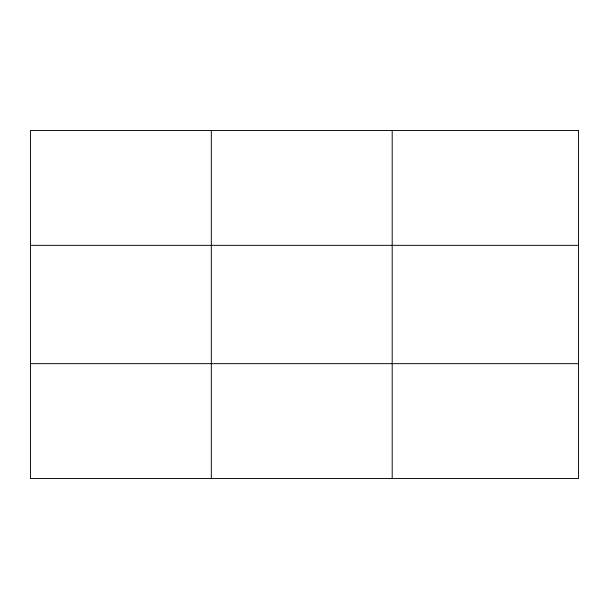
<?xml version="1.0" encoding="UTF-8"?>
<svg xmlns="http://www.w3.org/2000/svg" width="609" height="609" viewBox="0 0 609 609"><rect width="100%" height="100%" fill="white"/><g stroke="black" fill="none" stroke-linecap="round" stroke-linejoin="round"><path stroke-width="0.91" d="M211.323 130.509L211.323 478.491M392.196 130.509L392.196 478.491M30.45 245.343L578.55 245.343M30.45 363.657L578.55 363.657M578.55 130.509L578.55 478.491L30.45 478.491L30.45 130.509L578.55 130.509"/></g></svg>
